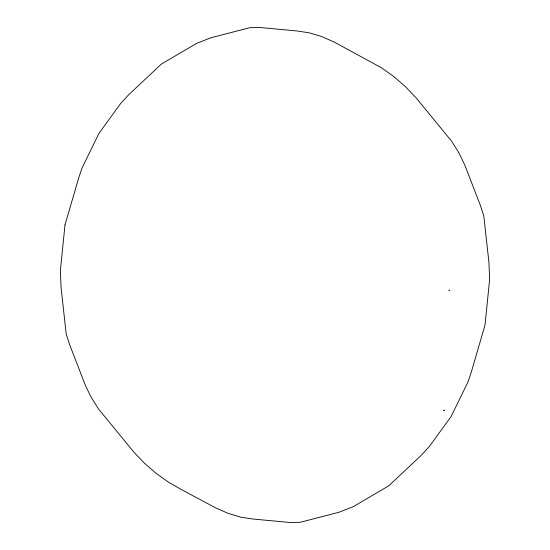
<?xml version="1.0" encoding="UTF-8"?>
<svg xmlns="http://www.w3.org/2000/svg" width="550" height="550" viewBox="0 0 550 550"><rect width="100%" height="100%" fill="white"/><g stroke="black" fill="none" stroke-linecap="round" stroke-linejoin="round"><path stroke-width="0.82" d="M64.996 224.895L60.349 270.82L61.105 287.918L66.213 334.118L69.685 344.802L85.202 384.904L91.004 397.018L98.484 408.932L133.877 452.114L144.506 463.272L156.118 473.357L168.486 482.185L181.363 489.576L215.744 507.918L228.339 513.439L240.742 517.158L252.691 518.994L290.139 522.5L300.135 522.308L338.944 512.277L353.327 506.639L388.609 485.946L421.486 455.084L429.261 446.621L451.11 416.501L467.878 382.195L471.384 371.828L485.004 325.105L489.651 279.18L488.895 262.082L483.787 215.882L480.315 205.198L464.798 165.096L458.996 152.983L451.516 141.068L416.123 97.886L405.494 86.728L393.882 76.642L381.514 67.815L334.256 42.082L321.661 36.561L309.258 32.842L297.309 31.006L259.861 27.5L249.865 27.693L211.056 37.723L196.673 43.361L161.391 64.054L128.514 94.916L120.739 103.379L98.89 133.499L82.122 167.805L78.616 178.173L64.996 224.895M449.206 290.07L449.061 290.462L449.206 290.07M443.788 410.231L444.373 410.362L443.788 410.231"/></g></svg>
